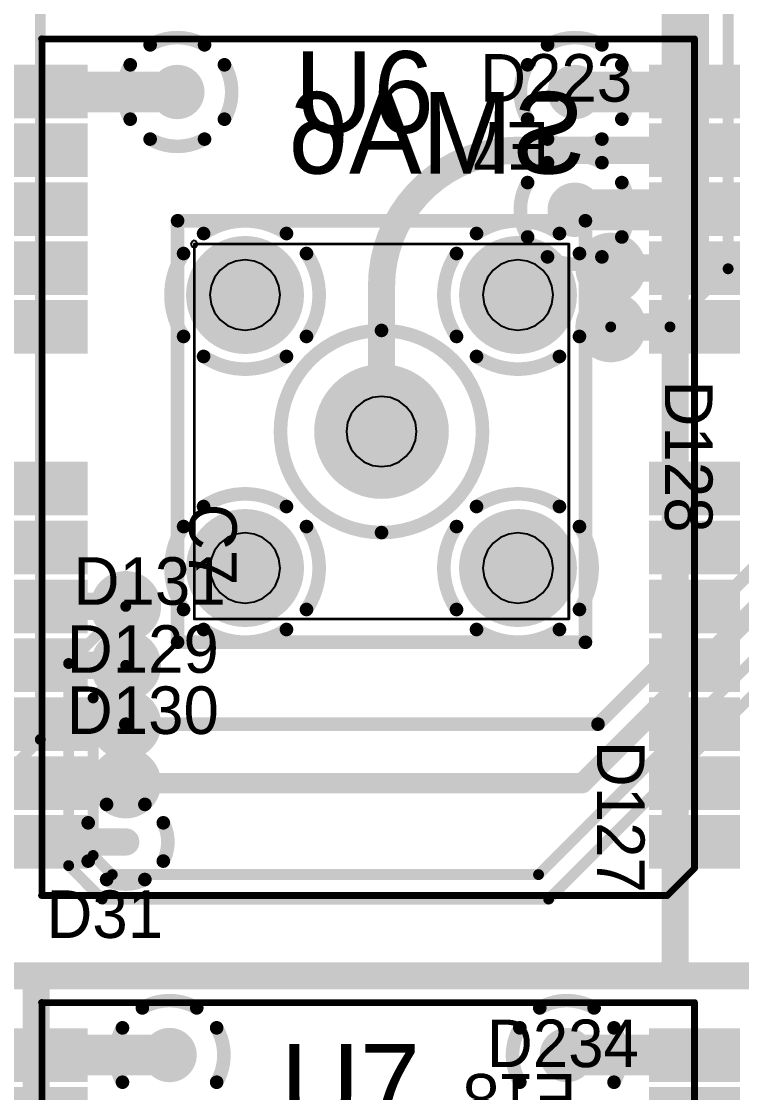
# Model space of a CAD drawing. Extents: x 11.67 to 17.2, y 3.98 to 12.28.
# Drawn here: x 15.025 to 15.555, y 8.045 to 8.833 of the extents above; entities that cross this region are included whole.
import ezdxf

# ---------------------------------------------------------------- set-up
doc = ezdxf.new("R2010")
doc.units = 0
doc.layers.get('0').update_dxf_attribs({"linetype": 'CONTINUOUS'})
for name, color, linetype in [('BOTTOMLAYER', 5, 'CONTINUOUS'), ('BOTTOMOVERLAY', 54, 'CONTINUOUS'), ('BOTTOMSOLDER', 6, 'CONTINUOUS'), ('INTERNALPLANE1', 76, 'CONTINUOUS'), ('MECHANICAL10', 56, 'CONTINUOUS'), ('MECHANICAL6', 56, 'CONTINUOUS'), ('MECHANICAL8', 56, 'CONTINUOUS'), ('MECHANICAL9', 56, 'CONTINUOUS'), ('MIDLAYER1', 16, 'CONTINUOUS'), ('MULTILAYER', 9, 'CONTINUOUS'), ('TOPLAYER', 1, 'CONTINUOUS'), ('TOPOVERLAY', 2, 'CONTINUOUS'), ('TOPPASTE', 8, 'CONTINUOUS'), ('TOPSOLDER', 216, 'CONTINUOUS')]:
    doc.layers.add(name, color=color, linetype=linetype)

# ---------------------------------------------------------------- blocks, each defined once
blk = doc.blocks.new('SMA_TH_HL_SMA_KHD4_B_45')
at = {"layer": 'BOTTOMLAYER', "const_width": 0.03937}
for points in [[(-0.12008, 0.10039, 1), (-0.08071, 0.10039, 1)], [(0.08071, 0.10039, 1), (0.12008, 0.10039, 1)], [(-0.01969, 0, 1), (0.01969, 0, 1)], [(-0.12008, -0.10039, 1), (-0.08071, -0.10039, 1)], [(0.08071, -0.10039, 1), (0.12008, -0.10039, 1)]]:
    blk.add_lwpolyline(points, format="xyb", close=True, dxfattribs=at)
at = {"layer": 'BOTTOMOVERLAY', "const_width": 0.01}
for points in [[(-0.155, -0.15), (-0.155, 0.15)], [(0.155, 0.15), (-0.155, 0.15)], [(0.155, -0.15), (0.155, 0.15)], [(0.155, -0.15), (-0.155, -0.15)]]:
    blk.add_lwpolyline(points, dxfattribs=at)
at = {"layer": 'BOTTOMOVERLAY'}
for points, const_width in [([(-0.1575, 0.15, 1), (-0.1525, 0.15, 1)], 0.005), ([(-0.1575, 0.15, 1), (-0.1525, 0.15, 1)], 0.005), ([(0.1525, 0.15, 1), (0.1575, 0.15, 1)], 0.005), ([(0.1525, 0.15, 1), (0.1575, 0.15, 1)], 0.005), ([(0.07433, 0, 1), (-0.07433, 0, 1)], 0.01), ([(-0.07683, 0, 1), (-0.07183, 0, 1)], 0.005), ([(0.07183, 0, 1), (0.07683, 0, 1)], 0.005), ([(-0.1575, -0.15, 1), (-0.1525, -0.15, 1)], 0.005), ([(-0.1575, -0.15, 1), (-0.1525, -0.15, 1)], 0.005), ([(0.1525, -0.15, 1), (0.1575, -0.15, 1)], 0.005), ([(0.1525, -0.15, 1), (0.1575, -0.15, 1)], 0.005)]:
    blk.add_lwpolyline(points, format="xyb", close=True, dxfattribs=dict(at, const_width=const_width))
at = {"layer": 'BOTTOMSOLDER', "const_width": 0.04337}
for points in [[(-0.12208, 0.10039, 1), (-0.07871, 0.10039, 1)], [(0.07871, 0.10039, 1), (0.12208, 0.10039, 1)], [(-0.02168, 0, 1), (0.02168, 0, 1)], [(-0.12208, -0.10039, 1), (-0.07871, -0.10039, 1)], [(0.07871, -0.10039, 1), (0.12208, -0.10039, 1)]]:
    blk.add_lwpolyline(points, format="xyb", close=True, dxfattribs=at)
at = {"layer": 'INTERNALPLANE1', "const_width": 0.01}
for points in [[(-0.13088, 0.1456, -0.305731), (-0.0699, 0.1456)], [(0.0699, 0.1456, -0.305731), (0.13089, 0.1456)], [(-0.1456, 0.0699, -0.305731), (-0.1456, 0.13089)], [(-0.05519, 0.13089, -0.305731), (-0.05519, 0.0699)], [(0.05519, 0.0699, -0.305731), (0.05519, 0.13089)], [(0.1456, 0.13089, -0.305731), (0.1456, 0.0699)], [(-0.0699, 0.05519, -0.305731), (-0.13088, 0.05519)], [(0.13089, 0.05519, -0.305731), (0.0699, 0.05519)], [(-0.13088, -0.05519, -0.305731), (-0.0699, -0.05519)], [(0.0699, -0.05519, -0.305731), (0.13089, -0.05519)], [(-0.1456, -0.13088, -0.305731), (-0.1456, -0.0699)], [(-0.05519, -0.0699, -0.305731), (-0.05519, -0.13088)], [(0.05519, -0.13088, -0.305731), (0.05519, -0.0699)], [(0.1456, -0.0699, -0.305731), (0.1456, -0.13088)], [(-0.0699, -0.1456, -0.305731), (-0.13088, -0.1456)], [(0.13089, -0.1456, -0.305731), (0.0699, -0.1456)]]:
    blk.add_lwpolyline(points, format="xyb", dxfattribs=at)
at = {"layer": 'INTERNALPLANE1'}
for points, const_width in [([(-0.13338, 0.1456, 1), (-0.12838, 0.1456, 1)], 0.005), ([(-0.0724, 0.1456, 1), (-0.0674, 0.1456, 1)], 0.005), ([(0.0674, 0.1456, 1), (0.0724, 0.1456, 1)], 0.005), ([(0.12839, 0.1456, 1), (0.13339, 0.1456, 1)], 0.005), ([(-0.1481, 0.13089, 1), (-0.1431, 0.13089, 1)], 0.005), ([(-0.05769, 0.13089, 1), (-0.05269, 0.13089, 1)], 0.005), ([(0.05269, 0.13089, 1), (0.05769, 0.13089, 1)], 0.005), ([(0.1431, 0.13089, 1), (0.1481, 0.13089, 1)], 0.005), ([(-0.1481, 0.0699, 1), (-0.1431, 0.0699, 1)], 0.005), ([(-0.05769, 0.0699, 1), (-0.05269, 0.0699, 1)], 0.005), ([(0.05269, 0.0699, 1), (0.05769, 0.0699, 1)], 0.005), ([(0.1431, 0.0699, 1), (0.1481, 0.0699, 1)], 0.005), ([(-0.13338, 0.05519, 1), (-0.12838, 0.05519, 1)], 0.005), ([(-0.0724, 0.05519, 1), (-0.0674, 0.05519, 1)], 0.005), ([(0.0674, 0.05519, 1), (0.0724, 0.05519, 1)], 0.005), ([(0.12839, 0.05519, 1), (0.13339, 0.05519, 1)], 0.005), ([(-0.02476, 0, 1), (0.02476, 0, 1)], 0.04953), ([(-0.13338, -0.05519, 1), (-0.12838, -0.05519, 1)], 0.005), ([(-0.0724, -0.05519, 1), (-0.0674, -0.05519, 1)], 0.005), ([(0.0674, -0.05519, 1), (0.0724, -0.05519, 1)], 0.005), ([(0.12839, -0.05519, 1), (0.13339, -0.05519, 1)], 0.005), ([(-0.1481, -0.0699, 1), (-0.1431, -0.0699, 1)], 0.005), ([(-0.05769, -0.0699, 1), (-0.05269, -0.0699, 1)], 0.005), ([(0.05269, -0.0699, 1), (0.05769, -0.0699, 1)], 0.005), ([(0.1431, -0.0699, 1), (0.1481, -0.0699, 1)], 0.005), ([(-0.1481, -0.13088, 1), (-0.1431, -0.13088, 1)], 0.005), ([(-0.05769, -0.13088, 1), (-0.05269, -0.13088, 1)], 0.005), ([(0.05269, -0.13088, 1), (0.05769, -0.13088, 1)], 0.005), ([(0.1431, -0.13088, 1), (0.1481, -0.13088, 1)], 0.005), ([(-0.13338, -0.1456, 1), (-0.12838, -0.1456, 1)], 0.005), ([(-0.0724, -0.1456, 1), (-0.0674, -0.1456, 1)], 0.005), ([(0.0674, -0.1456, 1), (0.0724, -0.1456, 1)], 0.005), ([(0.12839, -0.1456, 1), (0.13339, -0.1456, 1)], 0.005)]:
    blk.add_lwpolyline(points, format="xyb", close=True, dxfattribs=dict(at, const_width=const_width))
at = {"layer": 'MECHANICAL6', "const_width": 0.002}
for points in [[(0.1378, 0.1378), (-0.13779, 0.1378)], [(-0.13779, -0.13779), (-0.13779, 0.1378)], [(0.1378, -0.13779), (0.1378, 0.1378)], [(0.1378, -0.13779), (-0.13779, -0.13779)]]:
    blk.add_lwpolyline(points, dxfattribs=at)
at = {"layer": 'MECHANICAL6', "const_width": 0.001}
for points in [[(-0.13829, 0.1378, 1), (-0.13729, 0.1378, 1)], [(-0.13829, 0.1378, 1), (-0.13729, 0.1378, 1)], [(0.1373, 0.1378, 1), (0.1383, 0.1378, 1)], [(0.1373, 0.1378, 1), (0.1383, 0.1378, 1)], [(-0.13829, -0.13779, 1), (-0.13729, -0.13779, 1)], [(-0.13829, -0.13779, 1), (-0.13729, -0.13779, 1)], [(0.1373, -0.13779, 1), (0.1383, -0.13779, 1)], [(0.1373, -0.13779, 1), (0.1383, -0.13779, 1)]]:
    blk.add_lwpolyline(points, format="xyb", close=True, dxfattribs=at)
at = {"layer": 'MECHANICAL8'}
for p, q in [((-0.1396, -0.13599), (-0.14035, -0.13779)), ((-0.14035, -0.13779), (-0.14035, -0.13779)), ((-0.14035, -0.13779), (-0.1396, -0.1396)), ((-0.13779, -0.13524), (-0.1396, -0.13599)), ((-0.1396, -0.1396), (-0.13779, -0.14035)), ((-0.13599, -0.13599), (-0.13779, -0.13524)), ((-0.13779, -0.14035), (-0.13599, -0.1396)), ((-0.13524, -0.13779), (-0.13599, -0.13599)), ((-0.13599, -0.1396), (-0.13524, -0.13779)), ((-0.13524, -0.13779), (-0.13524, -0.13779))]:
    blk.add_line(p, q, dxfattribs=at)
at = {"layer": 'MECHANICAL9'}
for p, q in [((-0.10039, 0.1262), (-0.10707, 0.12532)), ((-0.09371, 0.12532), (-0.10039, 0.1262)), ((0.10039, 0.1262), (0.09371, 0.12532)), ((0.10707, 0.12532), (0.10039, 0.1262)), ((-0.11864, 0.11864), (-0.12274, 0.1133)), ((-0.1133, 0.12274), (-0.11864, 0.11864)), ((-0.10707, 0.12532), (-0.1133, 0.12274)), ((-0.08748, 0.12274), (-0.09371, 0.12532)), ((-0.08214, 0.11864), (-0.08748, 0.12274)), ((-0.07804, 0.1133), (-0.08214, 0.11864)), ((0.08214, 0.11864), (0.07804, 0.1133)), ((0.08748, 0.12274), (0.08214, 0.11864)), ((0.09371, 0.12532), (0.08748, 0.12274)), ((0.1133, 0.12274), (0.10707, 0.12532)), ((0.11864, 0.11864), (0.1133, 0.12274)), ((0.12274, 0.1133), (0.11864, 0.11864)), ((-0.12274, 0.1133), (-0.12532, 0.10707)), ((-0.07546, 0.10707), (-0.07804, 0.1133)), ((0.07804, 0.1133), (0.07546, 0.10707)), ((0.12532, 0.10707), (0.12274, 0.1133)), ((-0.12532, 0.10707), (-0.1262, 0.10039)), ((-0.07458, 0.10039), (-0.07546, 0.10707)), ((0.07546, 0.10707), (0.07458, 0.10039)), ((0.1262, 0.10039), (0.12532, 0.10707)), ((-0.1262, 0.10039), (-0.1262, 0.10039)), ((-0.1262, 0.10039), (-0.12532, 0.09371)), ((-0.07546, 0.09371), (-0.07458, 0.10039)), ((-0.07458, 0.10039), (-0.07458, 0.10039)), ((0.07458, 0.10039), (0.07458, 0.10039)), ((0.07458, 0.10039), (0.07546, 0.09371)), ((0.12532, 0.09371), (0.1262, 0.10039)), ((0.1262, 0.10039), (0.1262, 0.10039)), ((-0.12532, 0.09371), (-0.12274, 0.08748)), ((-0.12274, 0.08748), (-0.11864, 0.08214)), ((-0.08214, 0.08214), (-0.07804, 0.08748)), ((-0.07804, 0.08748), (-0.07546, 0.09371)), ((0.07546, 0.09371), (0.07804, 0.08748)), ((0.07804, 0.08748), (0.08214, 0.08214)), ((0.11864, 0.08214), (0.12274, 0.08748)), ((0.12274, 0.08748), (0.12532, 0.09371)), ((-0.11864, 0.08214), (-0.1133, 0.07804)), ((-0.08748, 0.07804), (-0.08214, 0.08214)), ((0.08214, 0.08214), (0.08748, 0.07804)), ((0.1133, 0.07804), (0.11864, 0.08214)), ((-0.1133, 0.07804), (-0.10707, 0.07546)), ((-0.10707, 0.07546), (-0.10039, 0.07458)), ((-0.10039, 0.07458), (-0.09371, 0.07546)), ((-0.09371, 0.07546), (-0.08748, 0.07804)), ((0.08748, 0.07804), (0.09371, 0.07546)), ((0.09371, 0.07546), (0.10039, 0.07458)), ((0.10039, 0.07458), (0.10707, 0.07546)), ((0.10707, 0.07546), (0.1133, 0.07804)), ((-0.00668, 0.02493), (-0.01291, 0.02235)), ((0, 0.02581), (-0.00668, 0.02493)), ((0.00668, 0.02493), (0, 0.02581)), ((0.01291, 0.02235), (0.00668, 0.02493)), ((-0.01825, 0.01825), (-0.02235, 0.01291)), ((-0.01291, 0.02235), (-0.01825, 0.01825)), ((0.01825, 0.01825), (0.01291, 0.02235)), ((0.02235, 0.01291), (0.01825, 0.01825)), ((-0.02235, 0.01291), (-0.02493, 0.00668)), ((0.02493, 0.00668), (0.02235, 0.01291)), ((-0.02493, 0.00668), (-0.02581, 0)), ((-0.02581, 0), (-0.02581, 0)), ((-0.02581, 0), (-0.02493, -0.00668)), ((0.02581, 0), (0.02493, 0.00668)), ((0.02493, -0.00668), (0.02581, 0)), ((0.02581, 0), (0.02581, 0)), ((-0.02493, -0.00668), (-0.02235, -0.01291)), ((0.02235, -0.01291), (0.02493, -0.00668)), ((-0.02235, -0.01291), (-0.01825, -0.01825)), ((0.01825, -0.01825), (0.02235, -0.01291)), ((-0.01825, -0.01825), (-0.01291, -0.02235)), ((-0.01291, -0.02235), (-0.00668, -0.02493)), ((0.00668, -0.02493), (0.01291, -0.02235)), ((0.01291, -0.02235), (0.01825, -0.01825)), ((-0.00668, -0.02493), (0, -0.02581)), ((0, -0.02581), (0.00668, -0.02493)), ((-0.1133, -0.07804), (-0.11864, -0.08214)), ((-0.10707, -0.07546), (-0.1133, -0.07804)), ((-0.10039, -0.07458), (-0.10707, -0.07546)), ((-0.09371, -0.07546), (-0.10039, -0.07458)), ((-0.08748, -0.07804), (-0.09371, -0.07546)), ((-0.08214, -0.08214), (-0.08748, -0.07804)), ((0.08748, -0.07804), (0.08214, -0.08214)), ((0.09371, -0.07546), (0.08748, -0.07804)), ((0.10039, -0.07458), (0.09371, -0.07546)), ((0.10707, -0.07546), (0.10039, -0.07458)), ((0.1133, -0.07804), (0.10707, -0.07546)), ((0.11864, -0.08214), (0.1133, -0.07804)), ((-0.11864, -0.08214), (-0.12274, -0.08748)), ((-0.07804, -0.08748), (-0.08214, -0.08214)), ((0.08214, -0.08214), (0.07804, -0.08748)), ((0.12274, -0.08748), (0.11864, -0.08214)), ((-0.12532, -0.09371), (-0.1262, -0.10039)), ((-0.12274, -0.08748), (-0.12532, -0.09371)), ((-0.07546, -0.09371), (-0.07804, -0.08748)), ((-0.07458, -0.10039), (-0.07546, -0.09371)), ((0.07546, -0.09371), (0.07458, -0.10039)), ((0.07804, -0.08748), (0.07546, -0.09371)), ((0.12532, -0.09371), (0.12274, -0.08748)), ((0.1262, -0.10039), (0.12532, -0.09371)), ((-0.1262, -0.10039), (-0.1262, -0.10039)), ((-0.1262, -0.10039), (-0.12532, -0.10707)), ((-0.07546, -0.10707), (-0.07458, -0.10039)), ((-0.07458, -0.10039), (-0.07458, -0.10039)), ((0.07458, -0.10039), (0.07458, -0.10039)), ((0.07458, -0.10039), (0.07546, -0.10707)), ((0.12532, -0.10707), (0.1262, -0.10039)), ((0.1262, -0.10039), (0.1262, -0.10039)), ((-0.12532, -0.10707), (-0.12274, -0.1133)), ((-0.07804, -0.1133), (-0.07546, -0.10707)), ((0.07546, -0.10707), (0.07804, -0.1133)), ((0.12274, -0.1133), (0.12532, -0.10707)), ((-0.12274, -0.1133), (-0.11864, -0.11864)), ((-0.08214, -0.11864), (-0.07804, -0.1133)), ((0.07804, -0.1133), (0.08214, -0.11864)), ((0.11864, -0.11864), (0.12274, -0.1133)), ((-0.11864, -0.11864), (-0.1133, -0.12274)), ((-0.1133, -0.12274), (-0.10707, -0.12532)), ((-0.10707, -0.12532), (-0.10039, -0.1262)), ((-0.10039, -0.1262), (-0.09371, -0.12532)), ((-0.09371, -0.12532), (-0.08748, -0.12274)), ((-0.08748, -0.12274), (-0.08214, -0.11864)), ((0.08214, -0.11864), (0.08748, -0.12274)), ((0.08748, -0.12274), (0.09371, -0.12532)), ((0.09371, -0.12532), (0.10039, -0.1262)), ((0.10039, -0.1262), (0.10707, -0.12532)), ((0.10707, -0.12532), (0.1133, -0.12274)), ((0.1133, -0.12274), (0.11864, -0.11864))]:
    blk.add_line(p, q, dxfattribs=at)
at = {"layer": 'MIDLAYER1', "const_width": 0.03937}
for points in [[(-0.12008, 0.10039, 1), (-0.08071, 0.10039, 1)], [(0.08071, 0.10039, 1), (0.12008, 0.10039, 1)], [(-0.01969, 0, 1), (0.01969, 0, 1)], [(-0.12008, -0.10039, 1), (-0.08071, -0.10039, 1)], [(0.08071, -0.10039, 1), (0.12008, -0.10039, 1)]]:
    blk.add_lwpolyline(points, format="xyb", close=True, dxfattribs=at)
at = {"layer": 'MULTILAYER', "const_width": 0.03937}
for points in [[(-0.12008, 0.10039, 1), (-0.08071, 0.10039, 1)], [(0.08071, 0.10039, 1), (0.12008, 0.10039, 1)], [(-0.01969, 0, 1), (0.01969, 0, 1)], [(-0.12008, -0.10039, 1), (-0.08071, -0.10039, 1)], [(0.08071, -0.10039, 1), (0.12008, -0.10039, 1)]]:
    blk.add_lwpolyline(points, format="xyb", close=True, dxfattribs=at)
at = {"layer": 'TOPLAYER', "const_width": 0.03937}
for points in [[(-0.12008, 0.10039, 1), (-0.08071, 0.10039, 1)], [(0.08071, 0.10039, 1), (0.12008, 0.10039, 1)], [(-0.01969, 0, 1), (0.01969, 0, 1)], [(-0.12008, -0.10039, 1), (-0.08071, -0.10039, 1)], [(0.08071, -0.10039, 1), (0.12008, -0.10039, 1)]]:
    blk.add_lwpolyline(points, format="xyb", close=True, dxfattribs=at)
at = {"layer": 'TOPSOLDER', "const_width": 0.04337}
for points in [[(-0.12208, 0.10039, 1), (-0.07871, 0.10039, 1)], [(0.07871, 0.10039, 1), (0.12208, 0.10039, 1)], [(-0.02168, 0, 1), (0.02168, 0, 1)], [(-0.12208, -0.10039, 1), (-0.07871, -0.10039, 1)], [(0.07871, -0.10039, 1), (0.12208, -0.10039, 1)]]:
    blk.add_lwpolyline(points, format="xyb", close=True, dxfattribs=at)
blk = doc.blocks.new('LB1020B_49')
at = {"layer": 'TOPLAYER'}
for points in [[(-0.02953, 0.57488), (0.02953, 0.57488), (-0.02953, 0.60638), (0.02953, 0.60638)], [(0.45047, 0.57488), (0.50953, 0.57488), (0.45047, 0.60638), (0.50953, 0.60638)], [(-0.02953, 0.53157), (0.02953, 0.53157), (-0.02953, 0.56307), (0.02953, 0.56307)], [(0.45047, 0.53157), (0.50953, 0.53157), (0.45047, 0.56307), (0.50953, 0.56307)], [(-0.02953, 0.48827), (0.02953, 0.48827), (-0.02953, 0.51976), (0.02953, 0.51976)], [(0.45047, 0.48827), (0.50953, 0.48827), (0.45047, 0.51976), (0.50953, 0.51976)], [(-0.02953, 0.44496), (0.02953, 0.44496), (-0.02953, 0.47646), (0.02953, 0.47646)], [(0.45047, 0.44496), (0.50953, 0.44496), (0.45047, 0.47646), (0.50953, 0.47646)], [(-0.02953, 0.40165), (0.02953, 0.40165), (-0.02953, 0.43315), (0.02953, 0.43315)], [(0.45047, 0.40165), (0.50953, 0.40165), (0.45047, 0.43315), (0.50953, 0.43315)], [(-0.02953, 0.35835), (0.02953, 0.35835), (-0.02953, 0.38984), (0.02953, 0.38984)], [(0.45047, 0.35835), (0.50953, 0.35835), (0.45047, 0.38984), (0.50953, 0.38984)], [(-0.02953, 0.31504), (0.02953, 0.31504), (-0.02953, 0.34654), (0.02953, 0.34654)], [(0.45047, 0.31504), (0.50953, 0.31504), (0.45047, 0.34654), (0.50953, 0.34654)], [(-0.02953, 0.19614), (0.02953, 0.19614), (-0.02953, 0.22764), (0.02953, 0.22764)], [(0.45047, 0.19614), (0.50953, 0.19614), (0.45047, 0.22764), (0.50953, 0.22764)], [(-0.02953, 0.15283), (0.02953, 0.15283), (-0.02953, 0.18433), (0.02953, 0.18433)], [(0.45047, 0.15283), (0.50953, 0.15283), (0.45047, 0.18433), (0.50953, 0.18433)], [(-0.02953, 0.10953), (0.02953, 0.10953), (-0.02953, 0.14102), (0.02953, 0.14102)], [(0.45047, 0.10953), (0.50953, 0.10953), (0.45047, 0.14102), (0.50953, 0.14102)], [(-0.02953, 0.06622), (0.02953, 0.06622), (-0.02953, 0.09772), (0.02953, 0.09772)], [(0.45047, 0.06622), (0.50953, 0.06622), (0.45047, 0.09772), (0.50953, 0.09772)], [(-0.02953, 0.02291), (0.02953, 0.02291), (-0.02953, 0.05441), (0.02953, 0.05441)], [(0.45047, 0.02291), (0.50953, 0.02291), (0.45047, 0.05441), (0.50953, 0.05441)]]:
    blk.add_solid(points, dxfattribs=at)
at = {"layer": 'TOPOVERLAY', "const_width": 0.005}
for points in [[(0.02, 0.63), (0, 0.61)], [(0.48031, 0.63), (0.02, 0.63)], [(0.48, 0.62992), (0.48, 0)], [(0, 0.61), (0, 0.00008)], [(0.48031, 0.00008), (0, 0.00008)]]:
    blk.add_lwpolyline(points, dxfattribs=at)
at = {"layer": 'TOPOVERLAY', "const_width": 0.0025}
for points in [[(0.01875, 0.63, 1), (0.02125, 0.63, 1)], [(0.01875, 0.63, 1), (0.02125, 0.63, 1)], [(0.47875, 0.62992, 1), (0.48125, 0.62992, 1)], [(0.47907, 0.63, 1), (0.48157, 0.63, 1)], [(-0.00125, 0.61, 1), (0.00125, 0.61, 1)], [(-0.00125, 0.61, 1), (0.00125, 0.61, 1)], [(-0.00125, 0.00008, 1), (0.00125, 0.00008, 1)], [(-0.00125, 0.00008, 1), (0.00125, 0.00008, 1)], [(0.47875, 0, 1), (0.48125, 0, 1)], [(0.47907, 0.00008, 1), (0.48157, 0.00008, 1)]]:
    blk.add_lwpolyline(points, format="xyb", close=True, dxfattribs=at)
at = {"layer": 'TOPPASTE'}
for points in [[(-0.02953, 0.57488), (0.02953, 0.57488), (-0.02953, 0.60638), (0.02953, 0.60638)], [(0.45047, 0.57488), (0.50953, 0.57488), (0.45047, 0.60638), (0.50953, 0.60638)], [(-0.02953, 0.53157), (0.02953, 0.53157), (-0.02953, 0.56307), (0.02953, 0.56307)], [(0.45047, 0.53157), (0.50953, 0.53157), (0.45047, 0.56307), (0.50953, 0.56307)], [(-0.02953, 0.48827), (0.02953, 0.48827), (-0.02953, 0.51976), (0.02953, 0.51976)], [(0.45047, 0.48827), (0.50953, 0.48827), (0.45047, 0.51976), (0.50953, 0.51976)], [(-0.02953, 0.44496), (0.02953, 0.44496), (-0.02953, 0.47646), (0.02953, 0.47646)], [(0.45047, 0.44496), (0.50953, 0.44496), (0.45047, 0.47646), (0.50953, 0.47646)], [(-0.02953, 0.40165), (0.02953, 0.40165), (-0.02953, 0.43315), (0.02953, 0.43315)], [(0.45047, 0.40165), (0.50953, 0.40165), (0.45047, 0.43315), (0.50953, 0.43315)], [(-0.02953, 0.35835), (0.02953, 0.35835), (-0.02953, 0.38984), (0.02953, 0.38984)], [(0.45047, 0.35835), (0.50953, 0.35835), (0.45047, 0.38984), (0.50953, 0.38984)], [(-0.02953, 0.31504), (0.02953, 0.31504), (-0.02953, 0.34654), (0.02953, 0.34654)], [(0.45047, 0.31504), (0.50953, 0.31504), (0.45047, 0.34654), (0.50953, 0.34654)], [(-0.02953, 0.19614), (0.02953, 0.19614), (-0.02953, 0.22764), (0.02953, 0.22764)], [(0.45047, 0.19614), (0.50953, 0.19614), (0.45047, 0.22764), (0.50953, 0.22764)], [(-0.02953, 0.15283), (0.02953, 0.15283), (-0.02953, 0.18433), (0.02953, 0.18433)], [(0.45047, 0.15283), (0.50953, 0.15283), (0.45047, 0.18433), (0.50953, 0.18433)], [(-0.02953, 0.10953), (0.02953, 0.10953), (-0.02953, 0.14102), (0.02953, 0.14102)], [(0.45047, 0.10953), (0.50953, 0.10953), (0.45047, 0.14102), (0.50953, 0.14102)], [(-0.02953, 0.06622), (0.02953, 0.06622), (-0.02953, 0.09772), (0.02953, 0.09772)], [(0.45047, 0.06622), (0.50953, 0.06622), (0.45047, 0.09772), (0.50953, 0.09772)], [(-0.02953, 0.02291), (0.02953, 0.02291), (-0.02953, 0.05441), (0.02953, 0.05441)], [(0.45047, 0.02291), (0.50953, 0.02291), (0.45047, 0.05441), (0.50953, 0.05441)]]:
    blk.add_solid(points, dxfattribs=at)
at = {"layer": 'TOPSOLDER'}
for points in [[(-0.03353, 0.57088), (0.03353, 0.57088), (-0.03353, 0.61038), (0.03353, 0.61038)], [(0.44647, 0.57088), (0.51353, 0.57088), (0.44647, 0.61038), (0.51353, 0.61038)], [(-0.03353, 0.52757), (0.03353, 0.52757), (-0.03353, 0.56707), (0.03353, 0.56707)], [(0.44647, 0.52757), (0.51353, 0.52757), (0.44647, 0.56707), (0.51353, 0.56707)], [(-0.03353, 0.48427), (0.03353, 0.48427), (-0.03353, 0.52376), (0.03353, 0.52376)], [(0.44647, 0.48427), (0.51353, 0.48427), (0.44647, 0.52376), (0.51353, 0.52376)], [(-0.03353, 0.44096), (0.03353, 0.44096), (-0.03353, 0.48046), (0.03353, 0.48046)], [(0.44647, 0.44096), (0.51353, 0.44096), (0.44647, 0.48046), (0.51353, 0.48046)], [(-0.03353, 0.39765), (0.03353, 0.39765), (-0.03353, 0.43715), (0.03353, 0.43715)], [(0.44647, 0.39765), (0.51353, 0.39765), (0.44647, 0.43715), (0.51353, 0.43715)], [(-0.03353, 0.35435), (0.03353, 0.35435), (-0.03353, 0.39384), (0.03353, 0.39384)], [(0.44647, 0.35435), (0.51353, 0.35435), (0.44647, 0.39384), (0.51353, 0.39384)], [(-0.03353, 0.31104), (0.03353, 0.31104), (-0.03353, 0.35054), (0.03353, 0.35054)], [(0.44647, 0.31104), (0.51353, 0.31104), (0.44647, 0.35054), (0.51353, 0.35054)], [(-0.03353, 0.19214), (0.03353, 0.19214), (-0.03353, 0.23164), (0.03353, 0.23164)], [(0.44647, 0.19214), (0.51353, 0.19214), (0.44647, 0.23164), (0.51353, 0.23164)], [(-0.03353, 0.14883), (0.03353, 0.14883), (-0.03353, 0.18833), (0.03353, 0.18833)], [(0.44647, 0.14883), (0.51353, 0.14883), (0.44647, 0.18833), (0.51353, 0.18833)], [(-0.03353, 0.10553), (0.03353, 0.10553), (-0.03353, 0.14502), (0.03353, 0.14502)], [(0.44647, 0.10553), (0.51353, 0.10553), (0.44647, 0.14502), (0.51353, 0.14502)], [(-0.03353, 0.06222), (0.03353, 0.06222), (-0.03353, 0.10172), (0.03353, 0.10172)], [(0.44647, 0.06222), (0.51353, 0.06222), (0.44647, 0.10172), (0.51353, 0.10172)], [(-0.03353, 0.01891), (0.03353, 0.01891), (-0.03353, 0.05841), (0.03353, 0.05841)], [(0.44647, 0.01891), (0.51353, 0.01891), (0.44647, 0.05841), (0.51353, 0.05841)]]:
    blk.add_solid(points, dxfattribs=at)
blk = doc.blocks.new('LB1020B_58')
at = {"layer": 'TOPLAYER'}
for points in [[(-0.02953, 0.57488), (0.02953, 0.57488), (-0.02953, 0.60638), (0.02953, 0.60638)], [(0.45047, 0.57488), (0.50953, 0.57488), (0.45047, 0.60638), (0.50953, 0.60638)], [(-0.02953, 0.53157), (0.02953, 0.53157), (-0.02953, 0.56307), (0.02953, 0.56307)], [(0.45047, 0.53157), (0.50953, 0.53157), (0.45047, 0.56307), (0.50953, 0.56307)], [(-0.02953, 0.48827), (0.02953, 0.48827), (-0.02953, 0.51976), (0.02953, 0.51976)], [(0.45047, 0.48827), (0.50953, 0.48827), (0.45047, 0.51976), (0.50953, 0.51976)], [(-0.02953, 0.44496), (0.02953, 0.44496), (-0.02953, 0.47646), (0.02953, 0.47646)], [(0.45047, 0.44496), (0.50953, 0.44496), (0.45047, 0.47646), (0.50953, 0.47646)], [(-0.02953, 0.40165), (0.02953, 0.40165), (-0.02953, 0.43315), (0.02953, 0.43315)], [(0.45047, 0.40165), (0.50953, 0.40165), (0.45047, 0.43315), (0.50953, 0.43315)], [(-0.02953, 0.35835), (0.02953, 0.35835), (-0.02953, 0.38984), (0.02953, 0.38984)], [(0.45047, 0.35835), (0.50953, 0.35835), (0.45047, 0.38984), (0.50953, 0.38984)], [(-0.02953, 0.31504), (0.02953, 0.31504), (-0.02953, 0.34654), (0.02953, 0.34654)], [(0.45047, 0.31504), (0.50953, 0.31504), (0.45047, 0.34654), (0.50953, 0.34654)], [(-0.02953, 0.19614), (0.02953, 0.19614), (-0.02953, 0.22764), (0.02953, 0.22764)], [(0.45047, 0.19614), (0.50953, 0.19614), (0.45047, 0.22764), (0.50953, 0.22764)], [(-0.02953, 0.15283), (0.02953, 0.15283), (-0.02953, 0.18433), (0.02953, 0.18433)], [(0.45047, 0.15283), (0.50953, 0.15283), (0.45047, 0.18433), (0.50953, 0.18433)], [(-0.02953, 0.10953), (0.02953, 0.10953), (-0.02953, 0.14102), (0.02953, 0.14102)], [(0.45047, 0.10953), (0.50953, 0.10953), (0.45047, 0.14102), (0.50953, 0.14102)], [(-0.02953, 0.06622), (0.02953, 0.06622), (-0.02953, 0.09772), (0.02953, 0.09772)], [(0.45047, 0.06622), (0.50953, 0.06622), (0.45047, 0.09772), (0.50953, 0.09772)], [(-0.02953, 0.02291), (0.02953, 0.02291), (-0.02953, 0.05441), (0.02953, 0.05441)], [(0.45047, 0.02291), (0.50953, 0.02291), (0.45047, 0.05441), (0.50953, 0.05441)]]:
    blk.add_solid(points, dxfattribs=at)
at = {"layer": 'TOPOVERLAY', "const_width": 0.005}
for points in [[(0.02, 0.63), (0, 0.61)], [(0.48031, 0.63), (0.02, 0.63)], [(0.48, 0.62992), (0.48, 0)], [(0, 0.61), (0, 0.00008)], [(0.48031, 0.00008), (0, 0.00008)]]:
    blk.add_lwpolyline(points, dxfattribs=at)
at = {"layer": 'TOPOVERLAY', "const_width": 0.0025}
for points in [[(0.01875, 0.63, 1), (0.02125, 0.63, 1)], [(0.01875, 0.63, 1), (0.02125, 0.63, 1)], [(0.47875, 0.62992, 1), (0.48125, 0.62992, 1)], [(0.47907, 0.63, 1), (0.48157, 0.63, 1)], [(-0.00125, 0.61, 1), (0.00125, 0.61, 1)], [(-0.00125, 0.61, 1), (0.00125, 0.61, 1)], [(-0.00125, 0.00008, 1), (0.00125, 0.00008, 1)], [(-0.00125, 0.00008, 1), (0.00125, 0.00008, 1)], [(0.47875, 0, 1), (0.48125, 0, 1)], [(0.47907, 0.00008, 1), (0.48157, 0.00008, 1)]]:
    blk.add_lwpolyline(points, format="xyb", close=True, dxfattribs=at)
at = {"layer": 'TOPPASTE'}
for points in [[(-0.02953, 0.57488), (0.02953, 0.57488), (-0.02953, 0.60638), (0.02953, 0.60638)], [(0.45047, 0.57488), (0.50953, 0.57488), (0.45047, 0.60638), (0.50953, 0.60638)], [(-0.02953, 0.53157), (0.02953, 0.53157), (-0.02953, 0.56307), (0.02953, 0.56307)], [(0.45047, 0.53157), (0.50953, 0.53157), (0.45047, 0.56307), (0.50953, 0.56307)], [(-0.02953, 0.48827), (0.02953, 0.48827), (-0.02953, 0.51976), (0.02953, 0.51976)], [(0.45047, 0.48827), (0.50953, 0.48827), (0.45047, 0.51976), (0.50953, 0.51976)], [(-0.02953, 0.44496), (0.02953, 0.44496), (-0.02953, 0.47646), (0.02953, 0.47646)], [(0.45047, 0.44496), (0.50953, 0.44496), (0.45047, 0.47646), (0.50953, 0.47646)], [(-0.02953, 0.40165), (0.02953, 0.40165), (-0.02953, 0.43315), (0.02953, 0.43315)], [(0.45047, 0.40165), (0.50953, 0.40165), (0.45047, 0.43315), (0.50953, 0.43315)], [(-0.02953, 0.35835), (0.02953, 0.35835), (-0.02953, 0.38984), (0.02953, 0.38984)], [(0.45047, 0.35835), (0.50953, 0.35835), (0.45047, 0.38984), (0.50953, 0.38984)], [(-0.02953, 0.31504), (0.02953, 0.31504), (-0.02953, 0.34654), (0.02953, 0.34654)], [(0.45047, 0.31504), (0.50953, 0.31504), (0.45047, 0.34654), (0.50953, 0.34654)], [(-0.02953, 0.19614), (0.02953, 0.19614), (-0.02953, 0.22764), (0.02953, 0.22764)], [(0.45047, 0.19614), (0.50953, 0.19614), (0.45047, 0.22764), (0.50953, 0.22764)], [(-0.02953, 0.15283), (0.02953, 0.15283), (-0.02953, 0.18433), (0.02953, 0.18433)], [(0.45047, 0.15283), (0.50953, 0.15283), (0.45047, 0.18433), (0.50953, 0.18433)], [(-0.02953, 0.10953), (0.02953, 0.10953), (-0.02953, 0.14102), (0.02953, 0.14102)], [(0.45047, 0.10953), (0.50953, 0.10953), (0.45047, 0.14102), (0.50953, 0.14102)], [(-0.02953, 0.06622), (0.02953, 0.06622), (-0.02953, 0.09772), (0.02953, 0.09772)], [(0.45047, 0.06622), (0.50953, 0.06622), (0.45047, 0.09772), (0.50953, 0.09772)], [(-0.02953, 0.02291), (0.02953, 0.02291), (-0.02953, 0.05441), (0.02953, 0.05441)], [(0.45047, 0.02291), (0.50953, 0.02291), (0.45047, 0.05441), (0.50953, 0.05441)]]:
    blk.add_solid(points, dxfattribs=at)
at = {"layer": 'TOPSOLDER'}
for points in [[(-0.03353, 0.57088), (0.03353, 0.57088), (-0.03353, 0.61038), (0.03353, 0.61038)], [(0.44647, 0.57088), (0.51353, 0.57088), (0.44647, 0.61038), (0.51353, 0.61038)], [(-0.03353, 0.52757), (0.03353, 0.52757), (-0.03353, 0.56707), (0.03353, 0.56707)], [(0.44647, 0.52757), (0.51353, 0.52757), (0.44647, 0.56707), (0.51353, 0.56707)], [(-0.03353, 0.48427), (0.03353, 0.48427), (-0.03353, 0.52376), (0.03353, 0.52376)], [(0.44647, 0.48427), (0.51353, 0.48427), (0.44647, 0.52376), (0.51353, 0.52376)], [(-0.03353, 0.44096), (0.03353, 0.44096), (-0.03353, 0.48046), (0.03353, 0.48046)], [(0.44647, 0.44096), (0.51353, 0.44096), (0.44647, 0.48046), (0.51353, 0.48046)], [(-0.03353, 0.39765), (0.03353, 0.39765), (-0.03353, 0.43715), (0.03353, 0.43715)], [(0.44647, 0.39765), (0.51353, 0.39765), (0.44647, 0.43715), (0.51353, 0.43715)], [(-0.03353, 0.35435), (0.03353, 0.35435), (-0.03353, 0.39384), (0.03353, 0.39384)], [(0.44647, 0.35435), (0.51353, 0.35435), (0.44647, 0.39384), (0.51353, 0.39384)], [(-0.03353, 0.31104), (0.03353, 0.31104), (-0.03353, 0.35054), (0.03353, 0.35054)], [(0.44647, 0.31104), (0.51353, 0.31104), (0.44647, 0.35054), (0.51353, 0.35054)], [(-0.03353, 0.19214), (0.03353, 0.19214), (-0.03353, 0.23164), (0.03353, 0.23164)], [(0.44647, 0.19214), (0.51353, 0.19214), (0.44647, 0.23164), (0.51353, 0.23164)], [(-0.03353, 0.14883), (0.03353, 0.14883), (-0.03353, 0.18833), (0.03353, 0.18833)], [(0.44647, 0.14883), (0.51353, 0.14883), (0.44647, 0.18833), (0.51353, 0.18833)], [(-0.03353, 0.10553), (0.03353, 0.10553), (-0.03353, 0.14502), (0.03353, 0.14502)], [(0.44647, 0.10553), (0.51353, 0.10553), (0.44647, 0.14502), (0.51353, 0.14502)], [(-0.03353, 0.06222), (0.03353, 0.06222), (-0.03353, 0.10172), (0.03353, 0.10172)], [(0.44647, 0.06222), (0.51353, 0.06222), (0.44647, 0.10172), (0.51353, 0.10172)], [(-0.03353, 0.01891), (0.03353, 0.01891), (-0.03353, 0.05841), (0.03353, 0.05841)], [(0.44647, 0.01891), (0.51353, 0.01891), (0.44647, 0.05841), (0.51353, 0.05841)]]:
    blk.add_solid(points, dxfattribs=at)

msp = doc.modelspace()

# ---------------------------------------------------------------- linework, layer by layer
at = {"layer": 'BOTTOMLAYER'}
for points, const_width in [([(15.039, 8.30488), (15.039, 9.96796)], 0.008), ([(15.54496, 8.651), (15.54496, 9.842)], 0.008), ([(15.52096, 8.666), (15.52096, 9.786)], 0.02), ([(15.5065, 8.65154), (15.52096, 8.666)], 0.02), ([(15.45861, 8.65154), (15.5065, 8.65154)], 0.02), ([(15.50219, 8.60823), (15.54496, 8.651)], 0.008), ([(15.45861, 8.60823), (15.50219, 8.60823)], 0.008), ([(15.43776, 8.2728), (15.58646, 8.4215)], 0.015), ([(15.44924, 8.3161), (15.56396, 8.43082)], 0.01), ([(15.05986, 8.36072), (15.10186, 8.40272)], 0.008), ([(15.40551, 8.20549), (15.60796, 8.40794)], 0.008), ([(15.41297, 8.18749), (15.62596, 8.40048)], 0.008), ([(15.05986, 8.21209), (15.05986, 8.36072)], 0.008), ([(15.07786, 8.33541), (15.10186, 8.35941)], 0.008), ([(15.07786, 8.21955), (15.07786, 8.33541)], 0.008), ([(15.10186, 8.3161), (15.44924, 8.3161)], 0.01), ([(14.92161, 8.18749), (15.039, 8.30488)], 0.008), ([(15.10186, 8.2728), (15.43776, 8.2728)], 0.015), ([(15.05986, 8.21209), (15.08446, 8.18749)], 0.008), ([(15.07786, 8.21955), (15.09192, 8.20549)], 0.008), ([(15.09192, 8.20549), (15.40551, 8.20549)], 0.008), ([(15.08446, 8.18749), (15.41297, 8.18749)], 0.008)]:
    msp.add_lwpolyline(points, dxfattribs=dict(at, const_width=const_width))
for points, const_width in [([(15.12981, 8.781, 1), (15.14981, 8.781, 1)], 0.02), ([(15.42211, 8.781, 1), (15.44211, 8.781, 1)], 0.02), ([(15.42211, 8.69439, 1), (15.44211, 8.69439, 1)], 0.02), ([(15.51596, 8.666, 1), (15.52596, 8.666, 1)], 0.01), ([(15.51596, 8.666, 1), (15.52596, 8.666, 1)], 0.01), ([(15.45361, 8.65154, 1), (15.46361, 8.65154, 1)], 0.01), ([(15.45361, 8.65154, 1), (15.46361, 8.65154, 1)], 0.01), ([(15.5015, 8.65154, 1), (15.5115, 8.65154, 1)], 0.01), ([(15.5015, 8.65154, 1), (15.5115, 8.65154, 1)], 0.01), ([(15.54296, 8.651, 1), (15.54696, 8.651, 1)], 0.004), ([(15.54296, 8.651, 1), (15.54696, 8.651, 1)], 0.004), ([(15.45361, 8.60823, 1), (15.46361, 8.60823, 1)], 0.01), ([(15.45661, 8.60823, 1), (15.46061, 8.60823, 1)], 0.004), ([(15.50019, 8.60823, 1), (15.50419, 8.60823, 1)], 0.004), ([(15.50019, 8.60823, 1), (15.50419, 8.60823, 1)], 0.004), ([(15.09686, 8.40272, 1), (15.10686, 8.40272, 1)], 0.01), ([(15.09986, 8.40272, 1), (15.10386, 8.40272, 1)], 0.004), ([(15.09686, 8.35941, 1), (15.10686, 8.35941, 1)], 0.01), ([(15.05786, 8.36072, 1), (15.06186, 8.36072, 1)], 0.004), ([(15.05786, 8.36072, 1), (15.06186, 8.36072, 1)], 0.004), ([(15.09986, 8.35941, 1), (15.10386, 8.35941, 1)], 0.004), ([(15.07586, 8.33541, 1), (15.07986, 8.33541, 1)], 0.004), ([(15.07586, 8.33541, 1), (15.07986, 8.33541, 1)], 0.004), ([(15.09686, 8.3161, 1), (15.10686, 8.3161, 1)], 0.01), ([(15.09936, 8.3161, 1), (15.10436, 8.3161, 1)], 0.005), ([(15.44674, 8.3161, 1), (15.45174, 8.3161, 1)], 0.005), ([(15.44674, 8.3161, 1), (15.45174, 8.3161, 1)], 0.005), ([(15.037, 8.30488, 1), (15.041, 8.30488, 1)], 0.004), ([(15.037, 8.30488, 1), (15.041, 8.30488, 1)], 0.004), ([(15.09686, 8.2728, 1), (15.10686, 8.2728, 1)], 0.01), ([(15.09811, 8.2728, 1), (15.10561, 8.2728, 1)], 0.0075), ([(15.43401, 8.2728, 1), (15.44151, 8.2728, 1)], 0.0075), ([(15.43401, 8.2728, 1), (15.44151, 8.2728, 1)], 0.0075), ([(15.09686, 8.22949, 1), (15.10686, 8.22949, 1)], 0.01), ([(15.05786, 8.21209, 1), (15.06186, 8.21209, 1)], 0.004), ([(15.05786, 8.21209, 1), (15.06186, 8.21209, 1)], 0.004), ([(15.07586, 8.21955, 1), (15.07986, 8.21955, 1)], 0.004), ([(15.07586, 8.21955, 1), (15.07986, 8.21955, 1)], 0.004), ([(15.08992, 8.20549, 1), (15.09392, 8.20549, 1)], 0.004), ([(15.08992, 8.20549, 1), (15.09392, 8.20549, 1)], 0.004), ([(15.40351, 8.20549, 1), (15.40751, 8.20549, 1)], 0.004), ([(15.40351, 8.20549, 1), (15.40751, 8.20549, 1)], 0.004), ([(15.08246, 8.18749, 1), (15.08646, 8.18749, 1)], 0.004), ([(15.08246, 8.18749, 1), (15.08646, 8.18749, 1)], 0.004), ([(15.41097, 8.18749, 1), (15.41497, 8.18749, 1)], 0.004), ([(15.41097, 8.18749, 1), (15.41497, 8.18749, 1)], 0.004), ([(15.12409, 8.0728, 1), (15.14409, 8.0728, 1)], 0.02), ([(15.41639, 8.0728, 1), (15.43639, 8.0728, 1)], 0.02)]:
    msp.add_lwpolyline(points, format="xyb", close=True, dxfattribs=dict(at, const_width=const_width))
at = {"layer": 'INTERNALPLANE1', "const_width": 0.02}
for points in [[(15.50596, 8.191), (15.50596, 9.671)], [(15.50596, 8.131), (15.50596, 8.191)], [(11.691, 8.131), (17.17596, 8.131)], [(11.69596, 8.131), (17.18092, 8.131)], [(15.03596, 6.981), (15.03596, 8.131)], [(15.50596, 8.131), (15.56596, 8.131)]]:
    msp.add_lwpolyline(points, dxfattribs=at)
at = {"layer": 'INTERNALPLANE1', "const_width": 0.01}
for points in [[(15.11981, 8.81564, -0.267949), (15.15981, 8.81564)], [(15.41211, 8.81564, -0.267949), (15.45211, 8.81564)], [(15.10517, 8.761, -0.267949), (15.10517, 8.801)], [(15.17445, 8.801, -0.267949), (15.17445, 8.761)], [(15.39747, 8.761, -0.267949), (15.39747, 8.801)], [(15.46675, 8.801, -0.267949), (15.46675, 8.761)], [(15.15981, 8.74636, -0.267949), (15.11981, 8.74636)], [(15.45211, 8.74636, -0.267949), (15.41211, 8.74636)], [(15.41211, 8.72903, -0.267949), (15.45211, 8.72903)], [(15.39747, 8.67439, -0.267949), (15.39747, 8.71439)], [(15.46675, 8.71439, -0.267949), (15.46675, 8.67439)], [(15.45211, 8.65974, -0.267949), (15.41211, 8.65974)], [(15.08778, 8.25711, -0.240079), (15.11593, 8.25711)], [(15.07424, 8.21542, -0.240079), (15.07424, 8.24356)], [(15.12948, 8.24356, -0.240079), (15.12948, 8.21542)], [(15.11593, 8.20187, -0.240079), (15.08778, 8.20187)], [(15.11409, 8.10744, -0.267949), (15.15409, 8.10744)], [(15.40639, 8.10744, -0.267949), (15.44639, 8.10744)], [(15.09945, 8.0528, -0.267949), (15.09945, 8.0928)], [(15.16873, 8.0928, -0.267949), (15.16873, 8.0528)], [(15.39174, 8.0528, -0.267949), (15.39174, 8.0928)], [(15.46103, 8.0928, -0.267949), (15.46103, 8.0528)]]:
    msp.add_lwpolyline(points, format="xyb", dxfattribs=at)
at = {"layer": 'INTERNALPLANE1'}
for points, const_width in [([(15.11731, 8.81564, 1), (15.12231, 8.81564, 1)], 0.005), ([(15.15731, 8.81564, 1), (15.16231, 8.81564, 1)], 0.005), ([(15.40961, 8.81564, 1), (15.41461, 8.81564, 1)], 0.005), ([(15.44961, 8.81564, 1), (15.45461, 8.81564, 1)], 0.005), ([(15.10267, 8.801, 1), (15.10767, 8.801, 1)], 0.005), ([(15.17195, 8.801, 1), (15.17695, 8.801, 1)], 0.005), ([(15.39497, 8.801, 1), (15.39997, 8.801, 1)], 0.005), ([(15.46425, 8.801, 1), (15.46925, 8.801, 1)], 0.005), ([(15.10267, 8.761, 1), (15.10767, 8.761, 1)], 0.005), ([(15.17195, 8.761, 1), (15.17695, 8.761, 1)], 0.005), ([(15.39497, 8.761, 1), (15.39997, 8.761, 1)], 0.005), ([(15.46425, 8.761, 1), (15.46925, 8.761, 1)], 0.005), ([(15.11731, 8.74636, 1), (15.12231, 8.74636, 1)], 0.005), ([(15.15731, 8.74636, 1), (15.16231, 8.74636, 1)], 0.005), ([(15.40961, 8.74636, 1), (15.41461, 8.74636, 1)], 0.005), ([(15.44961, 8.74636, 1), (15.45461, 8.74636, 1)], 0.005), ([(15.40961, 8.72903, 1), (15.41461, 8.72903, 1)], 0.005), ([(15.44961, 8.72903, 1), (15.45461, 8.72903, 1)], 0.005), ([(15.39497, 8.71439, 1), (15.39997, 8.71439, 1)], 0.005), ([(15.46425, 8.71439, 1), (15.46925, 8.71439, 1)], 0.005), ([(15.39497, 8.67439, 1), (15.39997, 8.67439, 1)], 0.005), ([(15.44561, 8.65154, 1), (15.47161, 8.65154, 1)], 0.026), ([(15.46425, 8.67439, 1), (15.46925, 8.67439, 1)], 0.005), ([(15.40961, 8.65974, 1), (15.41461, 8.65974, 1)], 0.005), ([(15.44961, 8.65974, 1), (15.45461, 8.65974, 1)], 0.005), ([(15.44561, 8.60823, 1), (15.47161, 8.60823, 1)], 0.026), ([(15.08886, 8.40272, 1), (15.11486, 8.40272, 1)], 0.026), ([(15.08886, 8.35941, 1), (15.11486, 8.35941, 1)], 0.026), ([(15.08886, 8.3161, 1), (15.11486, 8.3161, 1)], 0.026), ([(15.08886, 8.2728, 1), (15.11486, 8.2728, 1)], 0.026), ([(15.08528, 8.25711, 1), (15.09028, 8.25711, 1)], 0.005), ([(15.11343, 8.25711, 1), (15.11843, 8.25711, 1)], 0.005), ([(15.07174, 8.24356, 1), (15.07674, 8.24356, 1)], 0.005), ([(15.12698, 8.24356, 1), (15.13198, 8.24356, 1)], 0.005), ([(15.07174, 8.21542, 1), (15.07674, 8.21542, 1)], 0.005), ([(15.12698, 8.21542, 1), (15.13198, 8.21542, 1)], 0.005), ([(15.08528, 8.20187, 1), (15.09028, 8.20187, 1)], 0.005), ([(15.11343, 8.20187, 1), (15.11843, 8.20187, 1)], 0.005), ([(15.50096, 8.191, 1), (15.51096, 8.191, 1)], 0.01), ([(15.50096, 8.191, 1), (15.51096, 8.191, 1)], 0.01), ([(15.03096, 8.131, 1), (15.04096, 8.131, 1)], 0.01), ([(15.50096, 8.131, 1), (15.51096, 8.131, 1)], 0.01), ([(15.50096, 8.131, 1), (15.51096, 8.131, 1)], 0.01), ([(15.11159, 8.10744, 1), (15.11659, 8.10744, 1)], 0.005), ([(15.15159, 8.10744, 1), (15.15659, 8.10744, 1)], 0.005), ([(15.40389, 8.10744, 1), (15.40889, 8.10744, 1)], 0.005), ([(15.44389, 8.10744, 1), (15.44889, 8.10744, 1)], 0.005), ([(15.09695, 8.0928, 1), (15.10195, 8.0928, 1)], 0.005), ([(15.16623, 8.0928, 1), (15.17123, 8.0928, 1)], 0.005), ([(15.38924, 8.0928, 1), (15.39424, 8.0928, 1)], 0.005), ([(15.45853, 8.0928, 1), (15.46353, 8.0928, 1)], 0.005), ([(15.09695, 8.0528, 1), (15.10195, 8.0528, 1)], 0.005), ([(15.16623, 8.0528, 1), (15.17123, 8.0528, 1)], 0.005), ([(15.38924, 8.0528, 1), (15.39424, 8.0528, 1)], 0.005), ([(15.45853, 8.0528, 1), (15.46353, 8.0528, 1)], 0.005)]:
    msp.add_lwpolyline(points, format="xyb", close=True, dxfattribs=dict(at, const_width=const_width))
at = {"layer": 'MIDLAYER1'}
for points, const_width in [([(15.12981, 8.781, 1), (15.14981, 8.781, 1)], 0.02), ([(15.42211, 8.781, 1), (15.44211, 8.781, 1)], 0.02), ([(15.42211, 8.69439, 1), (15.44211, 8.69439, 1)], 0.02), ([(15.45361, 8.65154, 1), (15.46361, 8.65154, 1)], 0.01), ([(15.45361, 8.60823, 1), (15.46361, 8.60823, 1)], 0.01), ([(15.09686, 8.40272, 1), (15.10686, 8.40272, 1)], 0.01), ([(15.09686, 8.35941, 1), (15.10686, 8.35941, 1)], 0.01), ([(15.09686, 8.3161, 1), (15.10686, 8.3161, 1)], 0.01), ([(15.09686, 8.2728, 1), (15.10686, 8.2728, 1)], 0.01), ([(15.09686, 8.22949, 1), (15.10686, 8.22949, 1)], 0.01), ([(15.12409, 8.0728, 1), (15.14409, 8.0728, 1)], 0.02), ([(15.41639, 8.0728, 1), (15.43639, 8.0728, 1)], 0.02)]:
    msp.add_lwpolyline(points, format="xyb", close=True, dxfattribs=dict(at, const_width=const_width))
at = {"layer": 'MULTILAYER'}
for points, const_width in [([(15.12981, 8.781, 1), (15.14981, 8.781, 1)], 0.02), ([(15.42211, 8.781, 1), (15.44211, 8.781, 1)], 0.02), ([(15.42211, 8.69439, 1), (15.44211, 8.69439, 1)], 0.02), ([(15.45361, 8.65154, 1), (15.46361, 8.65154, 1)], 0.01), ([(15.45361, 8.60823, 1), (15.46361, 8.60823, 1)], 0.01), ([(15.09686, 8.40272, 1), (15.10686, 8.40272, 1)], 0.01), ([(15.09686, 8.35941, 1), (15.10686, 8.35941, 1)], 0.01), ([(15.09686, 8.3161, 1), (15.10686, 8.3161, 1)], 0.01), ([(15.09686, 8.2728, 1), (15.10686, 8.2728, 1)], 0.01), ([(15.09686, 8.22949, 1), (15.10686, 8.22949, 1)], 0.01), ([(15.12409, 8.0728, 1), (15.14409, 8.0728, 1)], 0.02), ([(15.41639, 8.0728, 1), (15.43639, 8.0728, 1)], 0.02)]:
    msp.add_lwpolyline(points, format="xyb", close=True, dxfattribs=dict(at, const_width=const_width))
at = {"layer": 'TOPLAYER'}
for points, const_width in [([(15.12981, 8.781, 1), (15.14981, 8.781, 1)], 0.02), ([(15.42211, 8.781, 1), (15.44211, 8.781, 1)], 0.02), ([(15.03846, 8.781, 1), (15.05346, 8.781, 1)], 0.015), ([(15.13231, 8.781, 1), (15.14731, 8.781, 1)], 0.015), ([(15.42461, 8.781, 1), (15.43961, 8.781, 1)], 0.015), ([(15.51846, 8.781, 1), (15.53346, 8.781, 1)], 0.015), ([(15.385, 8.73815, 1), (15.395, 8.73815, 1)], 0.01), ([(15.385, 8.73815, 1), (15.395, 8.73815, 1)], 0.01), ([(15.51524, 8.73815, 1), (15.52524, 8.73815, 1)], 0.01), ([(15.42211, 8.69439, 1), (15.44211, 8.69439, 1)], 0.02), ([(15.42461, 8.69439, 1), (15.43961, 8.69439, 1)], 0.015), ([(15.51846, 8.69439, 1), (15.53346, 8.69439, 1)], 0.015), ([(15.45361, 8.65154, 1), (15.46361, 8.65154, 1)], 0.01), ([(15.45361, 8.65154, 1), (15.46361, 8.65154, 1)], 0.01), ([(15.51524, 8.65154, 1), (15.52524, 8.65154, 1)], 0.01), ([(15.285, 8.63815, 1), (15.295, 8.63815, 1)], 0.01), ([(15.285, 8.63815, 1), (15.295, 8.63815, 1)], 0.01), ([(15.45361, 8.60823, 1), (15.46361, 8.60823, 1)], 0.01), ([(15.45361, 8.60823, 1), (15.46361, 8.60823, 1)], 0.01), ([(15.51524, 8.60823, 1), (15.52524, 8.60823, 1)], 0.01), ([(15.285, 8.53133, 1), (15.295, 8.53133, 1)], 0.01), ([(15.03524, 8.40272, 1), (15.04524, 8.40272, 1)], 0.01), ([(15.09686, 8.40272, 1), (15.10686, 8.40272, 1)], 0.01), ([(15.09686, 8.40272, 1), (15.10686, 8.40272, 1)], 0.01), ([(15.03524, 8.35941, 1), (15.04524, 8.35941, 1)], 0.01), ([(15.09686, 8.35941, 1), (15.10686, 8.35941, 1)], 0.01), ([(15.09686, 8.35941, 1), (15.10686, 8.35941, 1)], 0.01), ([(15.03524, 8.3161, 1), (15.04524, 8.3161, 1)], 0.01), ([(15.09686, 8.3161, 1), (15.10686, 8.3161, 1)], 0.01), ([(15.09686, 8.3161, 1), (15.10686, 8.3161, 1)], 0.01), ([(15.03524, 8.2728, 1), (15.04524, 8.2728, 1)], 0.01), ([(15.09686, 8.2728, 1), (15.10686, 8.2728, 1)], 0.01), ([(15.09686, 8.2728, 1), (15.10686, 8.2728, 1)], 0.01), ([(15.03524, 8.22949, 1), (15.04524, 8.22949, 1)], 0.01), ([(15.09686, 8.22949, 1), (15.10686, 8.22949, 1)], 0.01), ([(15.09686, 8.22949, 1), (15.10686, 8.22949, 1)], 0.01), ([(15.12409, 8.0728, 1), (15.14409, 8.0728, 1)], 0.02), ([(15.41639, 8.0728, 1), (15.43639, 8.0728, 1)], 0.02), ([(15.03274, 8.0728, 1), (15.04774, 8.0728, 1)], 0.015), ([(15.12659, 8.0728, 1), (15.14159, 8.0728, 1)], 0.015), ([(15.41889, 8.0728, 1), (15.43389, 8.0728, 1)], 0.015), ([(15.51274, 8.0728, 1), (15.52774, 8.0728, 1)], 0.015)]:
    msp.add_lwpolyline(points, format="xyb", close=True, dxfattribs=dict(at, const_width=const_width))
for points, const_width in [([(15.04596, 8.781), (15.13981, 8.781)], 0.03), ([(15.43211, 8.781), (15.52596, 8.781)], 0.03), ([(15.39, 8.73815), (15.52024, 8.73815)], 0.02), ([(15.43211, 8.69439), (15.52596, 8.69439)], 0.03), ([(15.45861, 8.65154), (15.52024, 8.65154)], 0.02), ([(15.29, 8.53133), (15.29, 8.63815)], 0.02), ([(15.45861, 8.60823), (15.52024, 8.60823)], 0.02), ([(15.04024, 8.40272), (15.10186, 8.40272)], 0.02), ([(15.04024, 8.35941), (15.10186, 8.35941)], 0.02), ([(15.04024, 8.3161), (15.10186, 8.3161)], 0.02), ([(15.04024, 8.2728), (15.10186, 8.2728)], 0.02), ([(15.04024, 8.22949), (15.10186, 8.22949)], 0.02), ([(15.04024, 8.0728), (15.13409, 8.0728)], 0.03), ([(15.42639, 8.0728), (15.52024, 8.0728)], 0.03)]:
    msp.add_lwpolyline(points, dxfattribs=dict(at, const_width=const_width))
at = {"layer": 'TOPLAYER', "const_width": 0.02}
msp.add_lwpolyline([(15.29, 8.63815, -0.414214), (15.39, 8.73815)], format="xyb", dxfattribs=at)

# ---------------------------------------------------------------- block references
for name, p, rotation in [('LB1020B_58', (15.52024, 8.82012), 180), ('SMA_TH_HL_SMA_KHD4_B_45', (15.29, 8.53133), 270), ('LB1020B_49', (15.52024, 8.11146), 180)]:
    msp.add_blockref(name, p, dxfattribs=dict(rotation=rotation))

# ---------------------------------------------------------------- texts
at = {"layer": 'BOTTOMOVERLAY', "text_generation_flag": 2}
msp.add_text('SMA6', height=0.06, rotation=360, dxfattribs=at).set_placement((15.44, 8.721))
at = {"layer": 'MECHANICAL10'}
for s, p in [('D223', (15.36248, 8.77388)), ('D31', (15.04348, 8.15888)), ('D234', (15.36748, 8.06388))]:
    msp.add_text(s, height=0.035, dxfattribs=at).set_placement(p)
for s, rotation, p in [('E7', 180, (15.41348, 8.75888)), ('D128', 270, (15.49848, 8.56888)), ('C7', 270, (15.14848, 8.47825)), ('D131', 360, (15.06348, 8.40388)), ('D129', 360, (15.05848, 8.35388)), ('D130', 360, (15.05848, 8.30888)), ('D127', 270, (15.44848, 8.30388)), ('E18', 180, (15.43348, 8.05888))]:
    msp.add_text(s, height=0.035, rotation=rotation, dxfattribs=at).set_placement(p)
at = {"layer": 'TOPOVERLAY'}
for s, p in [('U6', (15.22596, 8.751)), ('U7', (15.21596, 8.021))]:
    msp.add_text(s, height=0.06, dxfattribs=at).set_placement(p)

doc.saveas('drawing.dxf')
